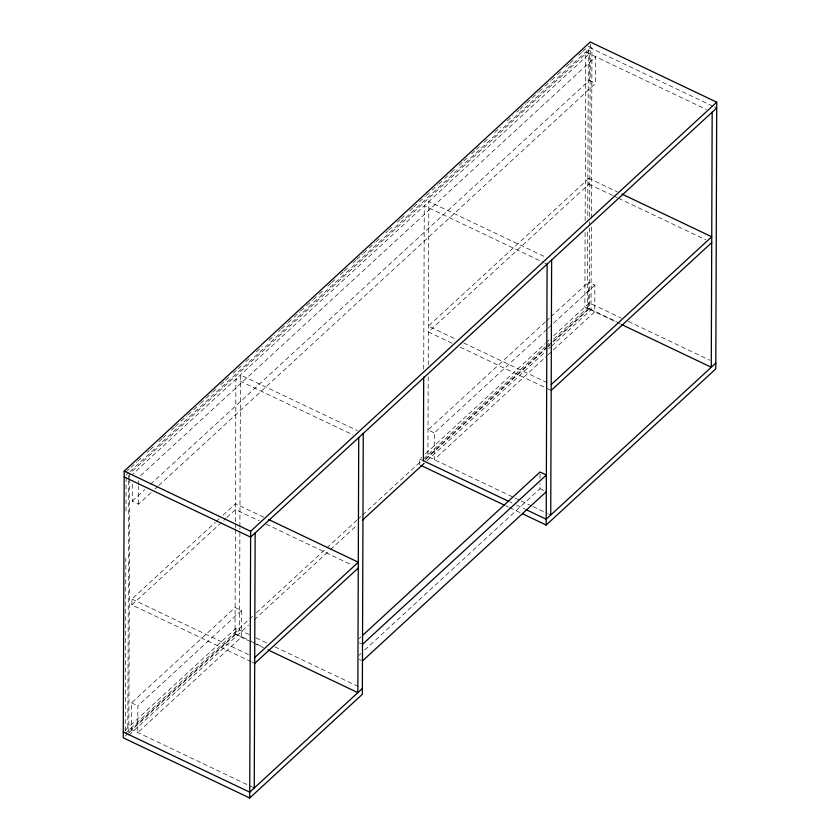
<?xml version="1.0" encoding="UTF-8"?>
<svg xmlns="http://www.w3.org/2000/svg" width="840" height="840" viewBox="0 0 840 840"><rect width="100%" height="100%" fill="white"/><g stroke="black" fill="none" stroke-linecap="round" stroke-linejoin="round"><path stroke-width="0.63" stroke-dasharray="4.2 3.15" d="M125.234 730.916L125.843 558.18M126 511.077L126.126 474.432M128.688 480.617L127.827 727.808L254.258 787.994M128.698 479.304L128.709 475.377M128.845 732.638L129.738 478.769M129.738 477.456L129.749 473.529L591.948 48.006L588.336 46.284L587.738 219.02M241.427 610.512L137.855 705.873L137.76 732.543L241.332 637.182L241.427 610.512L235.106 607.509L131.534 702.86L131.439 729.529L239.547 630L239.904 527.982M251.15 661.7L131.87 604.926L131.891 599.088L215.323 522.281M151.095 492.629L138.558 504.168L132.237 501.155L132.3 483.378M138.558 504.168L138.621 486.381M138.621 485.111L138.642 480.029M235.379 529.536L235.011 634.179L252.725 642.611M235.379 528.234L235.4 523.005M235.41 521.692L235.904 379.124L352.821 434.784M129.055 732.501L235.914 634.116L235.935 628.288L248.997 634.505M239.904 526.68L240.44 374.955L357.357 430.605M419.759 464.867L419.78 459.029L421.701 457.254M423.707 369.191L424.274 205.695L543.564 262.479M428.201 376.793L427.917 456.572L520.034 500.419M428.243 365.022L428.81 201.527L545.727 257.177M546.808 329.364L434.332 432.915L434.238 459.585L546.714 356.034M364.802 649.981L539.984 488.691L540.005 483.567M540.025 478.433L540.047 472.028M585.102 232.502L584.85 307.052L620.298 323.925M585.144 220.731L585.743 52.007L706.262 109.379M553.654 339.098L587.423 308.007L587.696 229.488M553.445 349.839L594.783 311.787L594.877 285.106L588.557 282.104L588.462 308.774L552.888 341.523M451.973 343.214L428.358 331.968L588.893 184.17L588.913 178.332L617.264 191.825M150.559 484.292L589.26 80.398L589.355 53.729L132.332 474.485M553.707 341.544L589.355 308.721L589.638 227.021M589.649 225.719L589.659 221.791M589.68 216.562L590.279 44.331M551.471 346.143L591.034 309.719L591.328 225.971M591.36 218.127L591.948 48.006M158.802 485.52L595.581 83.402L595.675 56.732L139.619 476.606M126.136 471.818L130.001 468.258M130.966 467.376L136.752 462.042M137.718 461.149L142.537 456.708M147.368 452.267L149.299 450.492M150.266 449.61L155.085 445.169M158.949 441.609L161.837 438.942M162.803 438.06L167.633 433.619M171.486 430.059L174.384 427.392M175.35 426.51L180.169 422.069M181.136 421.176L186.931 415.853M187.898 414.96L192.717 410.519M193.683 409.626L199.469 404.303M200.434 403.41L205.265 398.969M206.231 398.076L212.016 392.753M212.982 391.86L216.846 388.311M220.7 384.752L224.564 381.203M225.53 380.31L229.383 376.761M233.247 373.202L237.101 369.653M238.066 368.76L240.965 366.104M245.795 361.662L249.648 358.103M256.399 351.887L262.196 346.553M268.947 340.337L274.733 335.002M278.596 331.454L280.529 329.679M281.494 328.786L287.28 323.463M288.246 322.57L293.076 318.129M294.031 317.237L299.828 311.913M300.794 311.02L305.613 306.579M306.579 305.687L312.365 300.363M313.331 299.471L318.161 295.029M319.127 294.147L323.946 289.695M327.81 286.146L330.708 283.479M331.663 282.597L336.494 278.156M340.358 274.596L343.245 271.929M344.211 271.047L348.075 267.488M352.894 263.046L355.793 260.379M356.758 259.497L362.544 254.163M363.51 253.281L368.34 248.84M369.296 247.947L375.092 242.613M376.058 241.731L380.877 237.29M385.707 232.848L387.629 231.063M388.594 230.181L393.425 225.74M397.278 222.18L400.176 219.524M401.142 218.631L405.972 214.19M409.826 210.641L412.724 207.974M413.69 207.081L418.509 202.64M419.475 201.747L425.271 196.423M426.227 195.531L431.056 191.09M432.022 190.208L437.808 184.874M438.774 183.981L443.604 179.54M444.56 178.658L450.356 173.323M451.322 172.431L455.175 168.882M459.039 165.333L462.903 161.774M463.858 160.892L466.757 158.225M471.587 153.783L475.44 150.224M476.406 149.341L479.304 146.674M484.124 142.233L487.988 138.673M494.739 132.458L500.535 127.134M507.286 120.908L513.072 115.584M516.936 112.025L518.868 110.25M519.823 109.358L525.62 104.034M526.586 103.142L531.405 98.7M532.371 97.818L538.167 92.484M539.123 91.592L543.952 87.15M544.919 86.268L550.704 80.934M551.67 80.042L556.5 75.6M557.456 74.718L562.286 70.277M566.15 66.717L569.037 64.061M570.003 63.168L573.867 59.619M578.687 55.167L581.585 52.511M582.55 51.618L586.404 48.069M126.116 475.156L129.014 472.49M129.98 471.608L590.268 47.838L713.16 106.334M132.237 501.155L144.774 489.615M154.948 489.08L157.847 486.413M216.29 521.388L219.166 518.742M222.999 515.214L235.473 503.738L263.812 517.23M588.913 178.332L428.379 326.13L455.543 339.066M131.87 604.926L225.855 518.395M226.821 517.514L235.452 509.565L259.067 520.811M545.297 321.93L428.012 429.901L434.332 432.915M546.252 321.048L550.095 317.499M551.061 316.617L588.557 282.104M547.775 328.482L552.573 324.051M553.539 323.169L594.877 285.106M125.108 730.317L235.935 628.288M425.555 453.705L545.055 343.697M546.01 342.804L549.864 339.255M553.728 335.706L589.375 302.883L621.285 318.066M125.223 733.53L248.734 619.815M249.701 618.933L252.599 616.266M256.452 612.717L325.931 548.751M326.897 547.859L356.811 520.327M357.777 519.435L361.631 515.886M362.596 514.994L422.425 459.911M423.392 459.029L544.971 347.088M545.937 346.206L549.791 342.647M425.197 459.081L547.124 346.826M548.079 345.944L551.933 342.405M125.202 736.05L128.089 733.383M425.534 459.543L546.956 347.75M547.922 346.868L549.853 345.093M128.835 735.252L248.493 625.097M254.279 619.763L329.543 550.473M330.508 549.581L356.559 525.599M427.004 460.74L544.719 352.37M548.583 348.81L550.515 347.036M547.68 355.152L552.478 350.721M359.09 638.621L361.011 636.846M359.026 655.295L360.959 653.52M714.347 106.89L716.709 108.014M589.26 80.398L595.581 83.402M588.893 184.17L612.518 195.405M613.694 195.972L617.243 197.662M618.419 198.219L705.81 239.82M544.74 263.036L547.102 264.159M628.373 321.447L709.905 360.255M589.355 308.721L616.539 321.657M587.423 308.007L591.034 309.719M463.806 342.993L548.835 383.471M460.247 347.151L551.176 390.432M539.984 488.691L544.204 490.697M521.22 500.987L531.846 506.048M533.033 506.604L547.197 513.356M548.384 513.912L550.746 515.035M419.78 459.029L422.142 460.152M509.586 501.774L511.959 502.908M516.673 505.144L524.958 509.093M506.016 505.921L508.379 507.045M509.565 507.612L520.191 512.673M266.154 524.181L352.37 565.226M359.363 642.789L361.473 643.787M359.3 659.452L361.41 660.461M256.022 637.844L267.887 643.493M274.921 646.842L361.19 687.908M235.914 634.116L248.913 640.3M250.089 640.868L263.088 647.052M253.911 643.167L263.361 647.672M131.891 599.088L251.171 655.861M252.336 662.267L254.698 663.39M131.534 702.86L137.855 705.873"/><path stroke-width="1.26" d="M522.564 513.797L546.189 525.042L715.796 368.897L716.73 102.186L590.289 42L124.205 471.104L123.27 737.814L249.711 798L362.344 694.302L363.258 433.419M249.711 798L250.646 531.279L716.73 102.186M254.258 787.994L255.15 532.948M358.722 437.588L357.84 692.633L268.086 649.919M423.392 460.751L423.685 377.034M546.189 525.042L547.102 264.159M550.746 515.035L551.639 259.99M712.173 112.192L711.28 367.238L621.474 324.492M716.709 108.014L250.625 537.117L124.183 476.942M362.355 520.264L424.106 463.407M254.72 657.552L358.292 562.202L268.538 519.477M551.198 384.594L711.743 236.796L621.978 194.072M254.698 663.39L358.27 568.029M551.176 390.432L711.722 242.634M362.943 635.082L540.047 472.028L546.368 475.031L362.523 644.291M362.46 660.965L546.304 491.705M362.366 688.464L249.732 792.162L123.291 731.986M715.817 363.058L546.21 519.204L526.124 509.649M423.318 460.719L508.421 501.218M420.935 465.423L504.83 505.355M124.205 471.104L250.646 531.279"/></g></svg>
